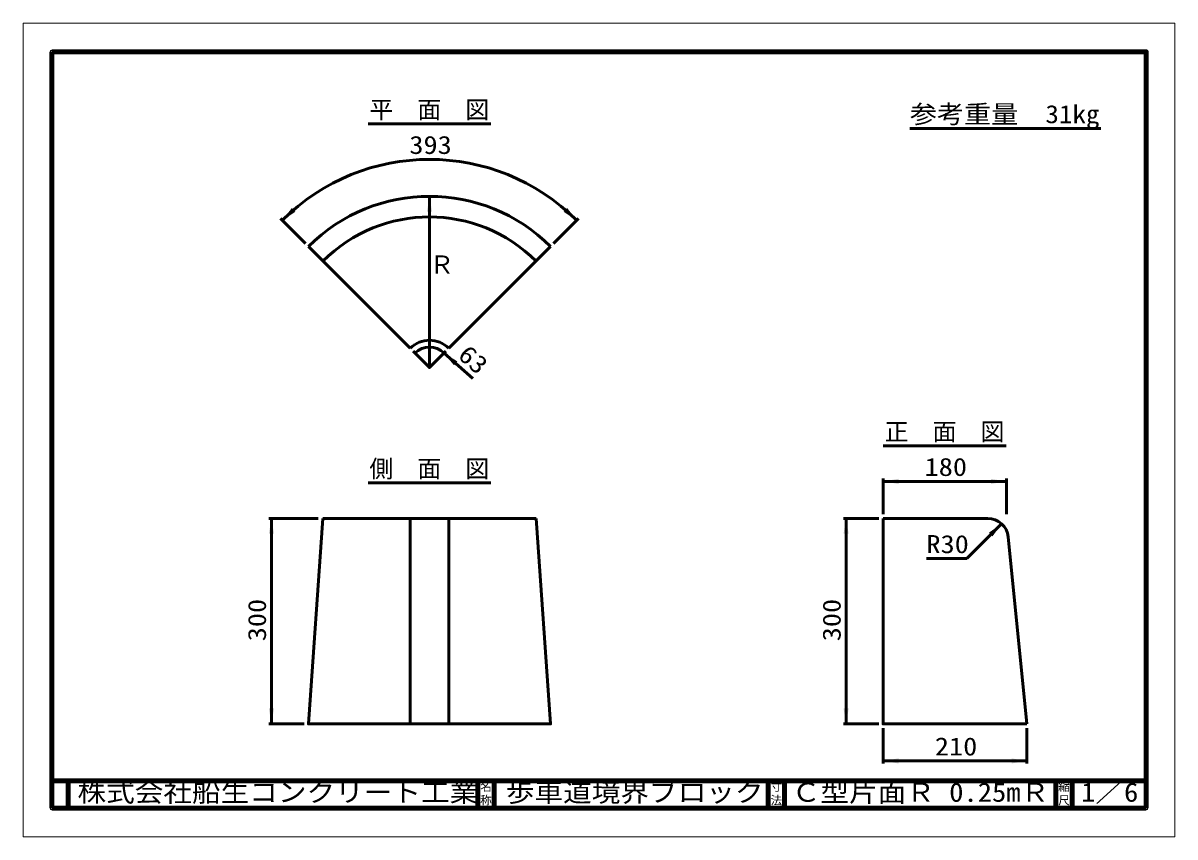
# Model space of a CAD drawing. Units: millimetres, scale not verified, with parts at other scales. Extents: x -2102 to 2102, y -1485 to 1485.
import ezdxf
from ezdxf.enums import TextEntityAlignment as Align

# ---------------------------------------------------------------- set-up
doc = ezdxf.new("R2010")
doc.units = ezdxf.units.MM
doc.header["$LTSCALE"] = 5
doc.layers.add('0-0_V-nasSTD', color=7, linetype='Continuous', lineweight=50)
doc.layers.add('0-1_0', color=7, linetype='Continuous', lineweight=50)
doc.styles.add('ＭＳ ゴシック', font='')
doc.styles.get('ＭＳ ゴシック').set_extended_font_data('MS Gothic')

msp = doc.modelspace()

# ---------------------------------------------------------------- linework, layer by layer
at = {"layer": '0-0_V-nasSTD', "lineweight": 100}
for p, q in [((-1997.5, 1380), (-1997.5, -1380)), ((-442.5, -1280), (-442.5, -1380)), ((-382.5, -1280), (-382.5, -1380)), ((617.5, -1280), (617.5, -1380)), ((677.5, -1280), (677.5, -1380)), ((1667.5, -1280), (1667.5, -1380)), ((1727.5, -1280), (1727.5, -1380)), ((-1997.5, -1380), (1997.5, -1380))]:
    msp.add_line(p, q, dxfattribs=at)
at = {"layer": '0-0_V-nasSTD'}
for p, q in [((-618.75, 227.5), (-618.75, 852.5)), ((-1071.298, 680.048), (-1163.222, 771.972)), ((-74.278, 771.972), (-166.202, 680.048)), ((-689.461, 298.211), (-1060.692, 669.442)), ((-176.808, 669.442), (-548.039, 298.211)), ((-565.717, 280.533), (-460.467, 188.216)), ((1037.053, -177.5), (1037.053, -307.5)), ((1037.053, -187.5), (1487.053, -187.5)), ((1487.053, -177.5), (1487.053, -307.5)), ((-1205.692, -322.5), (-1025.692, -322.5)), ((-1195.692, -1072.5), (-1195.692, -322.5)), ((-1007.659, -322.5), (-229.841, -322.5)), ((-689.461, -1072.5), (-689.461, -322.5)), ((-548.039, -322.5), (-548.039, -1072.5)), ((892.053, -322.5), (1022.053, -322.5)), ((902.053, -1072.5), (902.053, -322.5)), ((1419.179, -322.5), (1037.053, -322.5)), ((1342.225, -469.17), (1469.504, -341.891)), ((1493.807, -390.037), (1562.053, -1072.5)), ((1195.225, -469.17), (1342.225, -469.17)), ((-1205.692, -1072.5), (-1075.692, -1072.5)), ((892.053, -1072.5), (1022.053, -1072.5)), ((1037.053, -1217.5), (1037.053, -1087.5)), ((1562.053, -1217.5), (1562.053, -1087.5)), ((1037.053, -1207.5), (1562.053, -1207.5))]:
    msp.add_line(p, q, dxfattribs=at)
at = {"layer": '0-0_V-nasSTD', "lineweight": 18}
for points in [[(-2102.5, -1485), (-2102.5, 1485), (2102.5, 1485), (2102.5, -1485)], [(-2002.5, -1385), (-2002.5, 1385), (2002.5, 1385), (2002.5, -1385)]]:
    msp.add_lwpolyline(points, close=True, dxfattribs=at)
at = {"layer": '0-0_V-nasSTD', "lineweight": 100}
msp.add_lwpolyline([(1997.5, -1380), (1997.5, 1380), (-1997.5, 1380)], dxfattribs=at)
at = {"layer": '0-0_V-nasSTD'}
for points in [[(-678.854, 287.604), (-618.75, 227.5), (-558.646, 287.604)], [(-1007.659, -322.5), (-1060.692, -1072.5), (-176.808, -1072.5), (-229.841, -322.5)], [(1037.053, -322.5), (1037.053, -1072.5), (1562.053, -1072.5)]]:
    msp.add_lwpolyline(points, dxfattribs=at)
for centre, radius, start, end in [((-618.75, 227.5), 760, 45, 135), ((-618.75, 227.5), 625, 45, 135), ((-618.75, 227.5), 550, 45, 135), ((-618.75, 227.5), 100, 45, 135), ((-618.75, 227.5), 75, 45, 135), ((1419.179, -397.5), 75, 5.71059, 90)]:
    msp.add_arc(centre, radius, start, end, dxfattribs=at)
for points in [[(-628.125, 796.25), (-618.75, 852.5), (-609.375, 796.25)], [(-1156.151, 764.901), (-1121.223, 809.979), (-1108.491, 796.214)], [(-129.009, 796.214), (-116.277, 809.979), (-81.349, 764.901)], [(-565.717, 280.533), (-529.611, 236.393), (-517.247, 250.489)], [(1037.053, -187.5), (1093.303, -196.875), (1093.303, -178.125)], [(1430.803, -196.875), (1430.803, -178.125), (1487.053, -187.5)], [(-1205.067, -378.75), (-1195.692, -322.5), (-1186.317, -378.75)], [(892.678, -378.75), (902.053, -322.5), (911.428, -378.75)], [(1423.101, -375.037), (1436.359, -388.295), (1469.504, -341.891)], [(-1205.067, -1016.25), (-1195.692, -1072.5), (-1186.317, -1016.25)], [(892.678, -1016.25), (902.053, -1072.5), (911.428, -1016.25)], [(1037.053, -1207.5), (1093.303, -1216.875), (1093.303, -1198.125)], [(1505.803, -1216.875), (1505.803, -1198.125), (1562.053, -1207.5)]]:
    msp.add_solid(points, dxfattribs=at)
at = {"layer": '0-1_0'}
for p, q in [((-843.125, 1117.5), (-394.375, 1117.5)), ((1832.5, 1099.806), (1134.5, 1099.806)), ((1037.678, -57.5), (1486.428, -57.5)), ((-843.125, -192.5), (-394.375, -192.5))]:
    msp.add_line(p, q, dxfattribs=at)
at = {"layer": '0-1_0', "lineweight": 100}
for p, q in [((-1997.5, -1280), (1997.5, -1280)), ((-1937.5, -1280), (-1937.5, -1380))]:
    msp.add_line(p, q, dxfattribs=at)

# ---------------------------------------------------------------- texts
at = {"layer": '0-0_V-nasSTD', "style": 'ＭＳ ゴシック'}
for s, height, p in [('平\u3000面\u3000図', 64.15, (-838.125, 1117.5)), ('Ｒ', 65.98, (-618.75, 551.25)), ('正\u3000面\u3000図', 64.15, (1042.678, -57.5)), ('側\u3000面\u3000図', 64.15, (-838.125, -192.5)), ('名', 30.79, (-433.518, -1326.001)), ('寸', 30.79, (626.482, -1326.001)), ('縮', 30.79, (1676.482, -1326.001)), ('称', 30.79, (-433.524, -1375.99)), ('法', 30.79, (626.476, -1375.99)), ('尺', 30.79, (1676.476, -1375.99))]:
    msp.add_text(s, height=height, dxfattribs=at).set_placement(p, align=Align.BOTTOM_LEFT)
for s, height, width, p in [('参考重量\u300031kg', 65.98, 1.1, (1134.5, 1099.806)), ('393', 65.98, 1.15, (-692.25, 987.5)), ('180', 65.98, 1.15, (1188.553, -187.5)), ('R30', 65.98, 1.15, (1195.225, -469.17)), ('210', 65.98, 1.15, (1226.053, -1207.5)), ('株式会社船生コンクリート工業', 69.65, 1.1, (-1903.75, -1377.5)), ('歩車道境界ブロック', 69.65, 1.1, (-340, -1377.5)), ('Ｃ型片面Ｒ 0.25mＲ', 69.65, 1.1, (703.75, -1377.5)), ('1／6', 69.65, 1.1, (1760, -1377.418))]:
    msp.add_text(s, height=height, dxfattribs=dict(at, width=width)).set_placement(p, align=Align.BOTTOM_LEFT)
at = {"layer": '0-0_V-nasSTD', "style": 'ＭＳ ゴシック', "width": 1.15}
for s, rotation, p in [('63', 318.745, (-532.638, 251.519)), ('300', 90, (-1195.692, -771)), ('300', 90, (902.053, -771))]:
    msp.add_text(s, height=65.98, rotation=rotation, dxfattribs=at).set_placement(p, align=Align.BOTTOM_LEFT)

doc.saveas('drawing.dxf')
